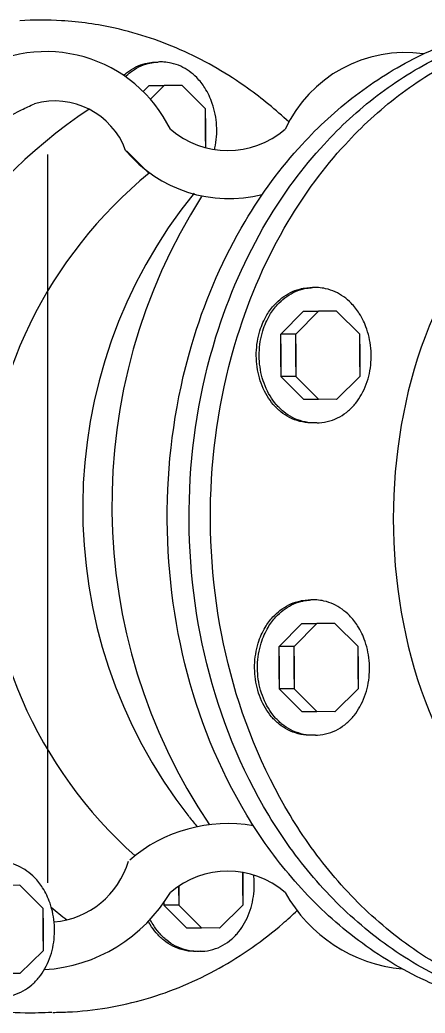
# Model space of a CAD drawing. Header units: inches. Extents: x 68782 to 87500, y -27905 to -16049.
# Drawn here: x 82315.5 to 82454.5, y -26074.6 to -25733.7 of the extents above; entities that cross this region are included whole.
import ezdxf

# ---------------------------------------------------------------- set-up
doc = ezdxf.new("R2010")
doc.units = ezdxf.units.IN
doc.header["$MEASUREMENT"] = 0
doc.layers.add('M-X-BKGD', color=8, linetype='Continuous')

msp = doc.modelspace()

# ---------------------------------------------------------------- linework, layer by layer
at = {"layer": 'M-X-BKGD'}
for p, q in [((82357.84, -25758.25), (82359.85, -25756.22)), ((82360.33, -25760.91), (82364.96, -25756.23)), ((82379.19, -25764.14), (82371.2, -25756.15)), ((82379.19, -25775.34), (82379.19, -25764.14)), ((82379.18, -25775.3), (82379.2, -25767.43)), ((82379.19, -25767.48), (82379.19, -25777.57)), ((82324.97, -25779.9), (82324.97, -26029.9)), ((82352.06, -25778.65), (82359.86, -25786.43)), ((82405.04, -25841.53), (82412.83, -25833.66)), ((82410.14, -25841.54), (82417.93, -25833.67)), ((82432.17, -25841.58), (82424.18, -25833.59)), ((82405.04, -25852.73), (82405.04, -25841.53)), ((82410.14, -25841.54), (82405.04, -25841.53)), ((82410.14, -25852.74), (82410.14, -25841.54)), ((82432.17, -25852.78), (82432.17, -25841.58)), ((82405.04, -25844.89), (82405.04, -25856.09)), ((82410.14, -25844.88), (82410.14, -25856.08)), ((82432.16, -25852.74), (82432.17, -25844.87)), ((82432.17, -25844.92), (82432.17, -25856.12)), ((82410.14, -25856.08), (82405.04, -25856.09)), ((82405.04, -25856.09), (82412.84, -25863.87)), ((82410.14, -25856.08), (82417.93, -25863.87)), ((82432.17, -25856.12), (82424.18, -25863.95)), ((82404.46, -25948.74), (82412.25, -25940.87)), ((82409.57, -25948.75), (82417.36, -25940.88)), ((82431.59, -25948.79), (82423.6, -25940.8)), ((82404.46, -25959.94), (82404.46, -25948.74)), ((82409.57, -25948.75), (82404.46, -25948.74)), ((82409.57, -25959.95), (82409.57, -25948.75)), ((82431.59, -25959.99), (82431.59, -25948.79)), ((82404.46, -25952.1), (82404.46, -25963.3)), ((82409.57, -25952.09), (82409.57, -25963.29)), ((82431.58, -25959.95), (82431.6, -25952.08)), ((82431.59, -25952.13), (82431.59, -25963.33)), ((82409.57, -25963.29), (82404.46, -25963.3)), ((82404.46, -25963.3), (82412.26, -25971.08)), ((82409.57, -25963.29), (82417.36, -25971.08)), ((82431.59, -25963.33), (82423.6, -25971.16)), ((82392.03, -26034.17), (82392.05, -26026.3)), ((82392.04, -26034.21), (82392.04, -26026.27)), ((82392.04, -26026.35), (82392.04, -26037.55)), ((82323.52, -26038.68), (82315.53, -26030.68)), ((82370.02, -26034.17), (82370.02, -26030.94)), ((82370.02, -26030.94), (82370.02, -26037.51)), ((82364.91, -26036.61), (82364.91, -26037.52)), ((82323.52, -26049.87), (82323.52, -26038.68)), ((82370.02, -26037.51), (82364.91, -26037.52)), ((82364.91, -26037.52), (82372.71, -26045.3)), ((82370.02, -26037.51), (82377.81, -26045.3)), ((82392.04, -26037.55), (82384.05, -26045.38)), ((82323.52, -26049.83), (82323.53, -26041.97)), ((82323.52, -26042.01), (82323.52, -26053.21)), ((82323.52, -26053.21), (82315.53, -26061.04))]:
    msp.add_line(p, q, dxfattribs=at)
at = {"layer": 'M-X-BKGD', "linetype": 'Continuous', "ltscale": 0.05}
for p, q in [((82359.86, -25756.23), (82364.96, -25756.23)), ((82371.2, -25756.15), (82364.96, -25756.23)), ((82412.84, -25833.67), (82417.93, -25833.67)), ((82424.18, -25833.59), (82417.93, -25833.67)), ((82412.84, -25863.87), (82417.93, -25863.87)), ((82424.18, -25863.95), (82417.93, -25863.87)), ((82412.26, -25940.88), (82417.36, -25940.88)), ((82423.6, -25940.8), (82417.36, -25940.88)), ((82412.26, -25971.08), (82417.36, -25971.08)), ((82423.6, -25971.16), (82417.36, -25971.08)), ((82315.53, -26030.68), (82309.29, -26030.76)), ((82372.71, -26045.3), (82377.81, -26045.3)), ((82384.05, -26045.38), (82377.81, -26045.3)), ((82315.53, -26061.04), (82309.29, -26060.96))]:
    msp.add_line(p, q, dxfattribs=at)
at = {"layer": 'M-X-BKGD', "linetype": 'Continuous'}
for centre, radius, start, end in [((82324.48, -25791.99), 47.44, 25.9577, 122.0568), ((82447.64, -25790.16), 45.28, 81.9287, 155.2708), ((82327.52, -25787.35), 25.85, 20.1538, 105.6574), ((82386.82, -25748.44), 30.11, 229.1589, 310.8411), ((82386.82, -25748.44), 30.11, 229.1589, 310.8411), ((82387.24, -25748.85), 46.18, 219.8542, 284.3366), ((82386.82, -26060.92), 51.4, 80.1197, 130.8411), ((82386.82, -26060.92), 51.4, 80.1197, 130.8411), ((82324.67, -26014.06), 29.34, 275.047, 343.4863), ((82386.82, -26055.92), 30.11, 49.1589, 130.8411), ((82386.82, -26055.92), 30.11, 49.1589, 130.8411), ((82320.53, -26005.67), 54.1, 273.5654, 329.482), ((82451.49, -26008.15), 51.46, 209.0687, 264.6446)]:
    msp.add_arc(centre, radius, start, end, dxfattribs=at)
at = {"layer": 'M-X-BKGD'}
for centre, radius, start, end in [((82432.36, -25905.65), 169.2, 123.3696, 223.7962), ((82457.5, -25905.47), 154.09, 129.3013, 228.3137), ((82509.17, -25901.24), 172.11, 141.0721, 217.9583), ((82544.17, -25900.08), 197.1, 147.5364, 213.867), ((82509.17, -25901.24), 172.11, 218.0141, 219.458), ((82441.65, -25902.47), 178.15, 229.6415, 231.8525)]:
    msp.add_arc(centre, radius, start, end, dxfattribs=at)
msp.add_ellipse((82524.97, -25904.9), major_axis=(0, -125), ratio=0.650838, start_param=3.141592, end_param=6.283186, dxfattribs=at)
at = {"layer": 'M-X-BKGD', "linetype": 'Continuous', "ltscale": 0.05}
for points, knots in [([(82407.76, -25768.71), (82403.32, -25764.57), (82398.61, -25760.69), (82386.88, -25752.28), (82379.63, -25748.04), (82364.39, -25741.09), (82356.41, -25738.38), (82342.17, -25735.19), (82336, -25734.32), (82325.04, -25733.65), (82320.24, -25733.66), (82315.45, -25733.97)], [-0.6239228, -0.6239228, -0.6239228, -0.6239228, -0.5051304, -0.5051304, -0.3435728, -0.3435728, -0.1838404, -0.1838404, -0.0668993, -0.0668993, 0.0233493, 0.0233493, 0.0233493, 0.0233493]), ([(82507.96, -26074.5), (82506.16, -26074.55), (82504.35, -26074.57), (82493.36, -26074.4), (82484.24, -26073.15), (82466.58, -26068.61), (82458.09, -26065.32), (82442.1, -26057.08), (82434.62, -26052.14), (82420.83, -26040.97), (82414.51, -26034.76), (82403.07, -26021.37), (82397.94, -26014.2), (82383.72, -25990.66), (82376.67, -25973.04), (82367.62, -25936.37), (82365.63, -25917.31), (82366.67, -25879.36), (82369.71, -25860.46), (82379.58, -25828.59), (82385.4, -25815.24), (82398.38, -25793.39), (82404.91, -25784.49), (82417.93, -25770.3), (82424.03, -25764.67), (82437.24, -25754.56), (82444.35, -25750.09), (82459.36, -25742.65), (82467.25, -25739.68), (82481.38, -25736.04), (82487.52, -25734.97), (82498.44, -25733.96), (82503.22, -25733.81), (82508, -25733.96)], [-3.164404, -3.164404, -3.164404, -3.164404, -3.130391, -3.130391, -2.957745, -2.957745, -2.785098, -2.785098, -2.612451, -2.612451, -2.439805, -2.439805, -2.267158, -2.267158, -1.899974, -1.899974, -1.532789, -1.532789, -1.165605, -1.165605, -0.882423, -0.882423, -0.666688, -0.666688, -0.50513, -0.50513, -0.343573, -0.343573, -0.18384, -0.18384, -0.066899, -0.066899, 0.023073, 0.023073, 0.023073, 0.023073]), ([(82515.46, -26074.5), (82513.66, -26074.55), (82511.85, -26074.57), (82500.86, -26074.4), (82491.74, -26073.15), (82474.08, -26068.61), (82465.59, -26065.32), (82449.6, -26057.08), (82442.12, -26052.14), (82428.33, -26040.97), (82422.01, -26034.76), (82410.57, -26021.37), (82405.44, -26014.2), (82391.22, -25990.66), (82384.17, -25973.04), (82375.12, -25936.37), (82373.13, -25917.31), (82374.17, -25879.36), (82377.21, -25860.46), (82387.08, -25828.59), (82392.9, -25815.24), (82405.88, -25793.39), (82412.41, -25784.49), (82425.43, -25770.3), (82431.53, -25764.67), (82444.74, -25754.56), (82451.85, -25750.09), (82466.86, -25742.65), (82474.75, -25739.68), (82488.88, -25736.04), (82495.02, -25734.97), (82505.94, -25733.96), (82510.72, -25733.81), (82515.5, -25733.96)], [-3.164404, -3.164404, -3.164404, -3.164404, -3.130391, -3.130391, -2.957745, -2.957745, -2.785098, -2.785098, -2.612451, -2.612451, -2.439805, -2.439805, -2.267158, -2.267158, -1.899974, -1.899974, -1.532789, -1.532789, -1.165605, -1.165605, -0.882423, -0.882423, -0.666688, -0.666688, -0.50513, -0.50513, -0.343573, -0.343573, -0.18384, -0.18384, -0.066899, -0.066899, 0.023073, 0.023073, 0.023073, 0.023073]), ([(82526.43, -26074.32), (82523.41, -26074.51), (82520.38, -26074.59), (82508.17, -26074.4), (82499.05, -26073.15), (82481.38, -26068.61), (82472.89, -26065.32), (82456.9, -26057.08), (82449.43, -26052.14), (82435.63, -26040.97), (82429.32, -26034.76), (82417.87, -26021.37), (82412.75, -26014.2), (82398.53, -25990.66), (82391.48, -25973.04), (82382.43, -25936.37), (82380.43, -25917.31), (82381.48, -25879.36), (82384.51, -25860.46), (82394.39, -25828.59), (82400.2, -25815.24), (82413.19, -25793.39), (82419.71, -25784.49), (82432.74, -25770.3), (82438.83, -25764.67), (82452.05, -25754.56), (82459.15, -25750.09), (82474.16, -25742.65), (82482.05, -25739.68), (82496.19, -25736.04), (82502.32, -25734.97), (82510.82, -25734.18), (82513.16, -25734.04), (82515.5, -25733.96)], [-3.187483, -3.187483, -3.187483, -3.187483, -3.130391, -3.130391, -2.957745, -2.957745, -2.785098, -2.785098, -2.612451, -2.612451, -2.439805, -2.439805, -2.267158, -2.267158, -1.899974, -1.899974, -1.532789, -1.532789, -1.165605, -1.165605, -0.882423, -0.882423, -0.666688, -0.666688, -0.50513, -0.50513, -0.343573, -0.343573, -0.18384, -0.18384, -0.066899, -0.066899, -0.022777, -0.022777, -0.022777, -0.022777]), ([(82351.12, -25752.73), (82351.54, -25752.34), (82351.98, -25751.97), (82353.34, -25750.94), (82354.3, -25750.33), (82356.35, -25749.31), (82357.42, -25748.91), (82359.35, -25748.41), (82360.19, -25748.27), (82361.67, -25748.13), (82362.33, -25748.11), (82362.98, -25748.13)], [-0.5869784, -0.5869784, -0.5869784, -0.5869784, -0.5051304, -0.5051304, -0.3435728, -0.3435728, -0.1838404, -0.1838404, -0.0668993, -0.0668993, 0.0230726, 0.0230726, 0.0230726, 0.0230726]), ([(82351.7, -25753.13), (82352.24, -25752.59), (82352.82, -25752.09), (82354.33, -25750.94), (82355.3, -25750.33), (82357.34, -25749.31), (82358.42, -25748.91), (82360.35, -25748.41), (82361.18, -25748.27), (82362.34, -25748.16), (82362.66, -25748.14), (82362.98, -25748.13)], [-0.6145699, -0.6145699, -0.6145699, -0.6145699, -0.5051304, -0.5051304, -0.3435728, -0.3435728, -0.1838404, -0.1838404, -0.0668993, -0.0668993, -0.0227772, -0.0227772, -0.0227772, -0.0227772]), ([(82382.3, -25778.21), (82382.35, -25778.01), (82382.4, -25777.8), (82382.98, -25775.08), (82383.16, -25772.48), (82382.86, -25767.32), (82382.36, -25764.76), (82380.88, -25760.46), (82380.03, -25758.67), (82378.16, -25755.75), (82377.24, -25754.56), (82375.4, -25752.69), (82374.55, -25751.95), (82372.7, -25750.63), (82371.72, -25750.05), (82369.64, -25749.1), (82368.55, -25748.73), (82366.61, -25748.3), (82365.77, -25748.18), (82364.28, -25748.09), (82363.62, -25748.09), (82362.97, -25748.13)], [-1.929653, -1.929653, -1.929653, -1.929653, -1.899974, -1.899974, -1.532789, -1.532789, -1.165605, -1.165605, -0.882423, -0.882423, -0.666688, -0.666688, -0.50513, -0.50513, -0.343573, -0.343573, -0.18384, -0.18384, -0.066899, -0.066899, 0.023349, 0.023349, 0.023349, 0.023349]), ([(82298.19, -25775.6), (82303.76, -25771.41), (82309.73, -25767.69), (82317.54, -25763.83), (82319.03, -25763.13), (82320.55, -25762.47)], [-0.4974688, -0.4974688, -0.4974688, -0.4974688, -0.3435728, -0.3435728, -0.3076256, -0.3076256, -0.3076256, -0.3076256]), ([(82415.95, -25871.97), (82415.7, -25871.98), (82415.46, -25871.98), (82413.96, -25871.95), (82412.72, -25871.78), (82410.31, -25871.17), (82409.15, -25870.72), (82406.97, -25869.59), (82405.95, -25868.92), (82404.08, -25867.4), (82403.21, -25866.55), (82401.66, -25864.73), (82400.96, -25863.75), (82399.02, -25860.54), (82398.06, -25858.14), (82396.83, -25853.15), (82396.55, -25850.55), (82396.7, -25845.38), (82397.11, -25842.8), (82398.46, -25838.46), (82399.25, -25836.64), (82401.02, -25833.67), (82401.91, -25832.45), (82403.68, -25830.52), (82404.51, -25829.75), (82406.31, -25828.37), (82407.28, -25827.77), (82409.33, -25826.75), (82410.4, -25826.35), (82412.33, -25825.85), (82413.16, -25825.71), (82414.65, -25825.57), (82415.3, -25825.55), (82415.95, -25825.57)], [-3.164404, -3.164404, -3.164404, -3.164404, -3.130391, -3.130391, -2.957745, -2.957745, -2.785098, -2.785098, -2.612451, -2.612451, -2.439805, -2.439805, -2.267158, -2.267158, -1.899974, -1.899974, -1.532789, -1.532789, -1.165605, -1.165605, -0.882423, -0.882423, -0.666688, -0.666688, -0.50513, -0.50513, -0.343573, -0.343573, -0.18384, -0.18384, -0.066899, -0.066899, 0.023073, 0.023073, 0.023073, 0.023073]), ([(82417.44, -25871.94), (82417.03, -25871.97), (82416.62, -25871.98), (82414.95, -25871.95), (82413.71, -25871.78), (82411.3, -25871.17), (82410.15, -25870.72), (82407.97, -25869.59), (82406.95, -25868.92), (82405.07, -25867.4), (82404.21, -25866.55), (82402.65, -25864.73), (82401.95, -25863.75), (82400.01, -25860.54), (82399.05, -25858.14), (82397.82, -25853.15), (82397.55, -25850.55), (82397.69, -25845.38), (82398.11, -25842.8), (82399.45, -25838.46), (82400.24, -25836.64), (82402.01, -25833.67), (82402.9, -25832.45), (82404.68, -25830.52), (82405.51, -25829.75), (82407.31, -25828.37), (82408.28, -25827.77), (82410.32, -25826.75), (82411.4, -25826.35), (82413.32, -25825.85), (82414.16, -25825.71), (82415.32, -25825.6), (82415.63, -25825.58), (82415.95, -25825.57)], [-3.187483, -3.187483, -3.187483, -3.187483, -3.130391, -3.130391, -2.957745, -2.957745, -2.785098, -2.785098, -2.612451, -2.612451, -2.439805, -2.439805, -2.267158, -2.267158, -1.899974, -1.899974, -1.532789, -1.532789, -1.165605, -1.165605, -0.882423, -0.882423, -0.666688, -0.666688, -0.50513, -0.50513, -0.343573, -0.343573, -0.18384, -0.18384, -0.066899, -0.066899, -0.022777, -0.022777, -0.022777, -0.022777]), ([(82417.5, -25871.94), (82417.73, -25871.94), (82417.95, -25871.94), (82419.43, -25871.87), (82420.67, -25871.66), (82423.05, -25870.96), (82424.19, -25870.48), (82426.33, -25869.29), (82427.33, -25868.58), (82429.16, -25867), (82429.99, -25866.12), (82431.49, -25864.25), (82432.16, -25863.25), (82434, -25859.98), (82434.88, -25857.55), (82435.95, -25852.52), (82436.14, -25849.92), (82435.83, -25844.75), (82435.34, -25842.19), (82433.85, -25837.9), (82433, -25836.1), (82431.14, -25833.18), (82430.21, -25832), (82428.38, -25830.12), (82427.52, -25829.38), (82425.68, -25828.06), (82424.69, -25827.49), (82422.61, -25826.54), (82421.53, -25826.17), (82419.59, -25825.74), (82418.75, -25825.62), (82417.25, -25825.53), (82416.6, -25825.53), (82415.95, -25825.57)], [-3.16167, -3.16167, -3.16167, -3.16167, -3.130391, -3.130391, -2.957745, -2.957745, -2.785098, -2.785098, -2.612451, -2.612451, -2.439805, -2.439805, -2.267158, -2.267158, -1.899974, -1.899974, -1.532789, -1.532789, -1.165605, -1.165605, -0.882423, -0.882423, -0.666688, -0.666688, -0.50513, -0.50513, -0.343573, -0.343573, -0.18384, -0.18384, -0.066899, -0.066899, 0.023349, 0.023349, 0.023349, 0.023349]), ([(82415.37, -25979.18), (82415.13, -25979.19), (82414.88, -25979.19), (82413.38, -25979.17), (82412.14, -25979), (82409.73, -25978.38), (82408.58, -25977.93), (82406.4, -25976.81), (82405.38, -25976.13), (82403.5, -25974.61), (82402.64, -25973.76), (82401.08, -25971.94), (82400.38, -25970.96), (82398.44, -25967.75), (82397.48, -25965.35), (82396.25, -25960.36), (82395.98, -25957.76), (82396.12, -25952.59), (82396.53, -25950.02), (82397.88, -25945.67), (82398.67, -25943.85), (82400.44, -25940.88), (82401.33, -25939.66), (82403.1, -25937.73), (82403.94, -25936.96), (82405.74, -25935.59), (82406.7, -25934.98), (82408.75, -25933.96), (82409.82, -25933.56), (82411.75, -25933.06), (82412.59, -25932.92), (82414.07, -25932.78), (82414.73, -25932.76), (82415.38, -25932.78)], [-3.164404, -3.164404, -3.164404, -3.164404, -3.130391, -3.130391, -2.957745, -2.957745, -2.785098, -2.785098, -2.612451, -2.612451, -2.439805, -2.439805, -2.267158, -2.267158, -1.899974, -1.899974, -1.532789, -1.532789, -1.165605, -1.165605, -0.882423, -0.882423, -0.666688, -0.666688, -0.50513, -0.50513, -0.343573, -0.343573, -0.18384, -0.18384, -0.066899, -0.066899, 0.023073, 0.023073, 0.023073, 0.023073]), ([(82416.87, -25979.15), (82416.45, -25979.18), (82416.04, -25979.19), (82414.38, -25979.17), (82413.13, -25979), (82410.73, -25978.38), (82409.57, -25977.93), (82407.39, -25976.81), (82406.37, -25976.13), (82404.49, -25974.61), (82403.63, -25973.76), (82402.07, -25971.94), (82401.38, -25970.96), (82399.44, -25967.75), (82398.48, -25965.35), (82397.24, -25960.36), (82396.97, -25957.76), (82397.11, -25952.59), (82397.53, -25950.02), (82398.87, -25945.67), (82399.67, -25943.85), (82401.44, -25940.88), (82402.32, -25939.66), (82404.1, -25937.73), (82404.93, -25936.96), (82406.73, -25935.59), (82407.7, -25934.98), (82409.74, -25933.96), (82410.82, -25933.56), (82412.74, -25933.06), (82413.58, -25932.92), (82414.74, -25932.81), (82415.06, -25932.79), (82415.38, -25932.78)], [-3.187483, -3.187483, -3.187483, -3.187483, -3.130391, -3.130391, -2.957745, -2.957745, -2.785098, -2.785098, -2.612451, -2.612451, -2.439805, -2.439805, -2.267158, -2.267158, -1.899974, -1.899974, -1.532789, -1.532789, -1.165605, -1.165605, -0.882423, -0.882423, -0.666688, -0.666688, -0.50513, -0.50513, -0.343573, -0.343573, -0.18384, -0.18384, -0.066899, -0.066899, -0.022777, -0.022777, -0.022777, -0.022777]), ([(82416.92, -25979.15), (82417.15, -25979.15), (82417.38, -25979.15), (82418.85, -25979.08), (82420.09, -25978.87), (82422.47, -25978.17), (82423.62, -25977.69), (82425.76, -25976.5), (82426.76, -25975.79), (82428.59, -25974.21), (82429.42, -25973.34), (82430.92, -25971.46), (82431.58, -25970.46), (82433.42, -25967.2), (82434.3, -25964.77), (82435.37, -25959.73), (82435.56, -25957.13), (82435.26, -25951.96), (82434.76, -25949.4), (82433.28, -25945.11), (82432.43, -25943.31), (82430.56, -25940.39), (82429.64, -25939.21), (82427.8, -25937.34), (82426.94, -25936.6), (82425.1, -25935.28), (82424.11, -25934.7), (82422.04, -25933.75), (82420.95, -25933.38), (82419.01, -25932.95), (82418.17, -25932.83), (82416.68, -25932.74), (82416.02, -25932.74), (82415.37, -25932.78)], [-3.16167, -3.16167, -3.16167, -3.16167, -3.130391, -3.130391, -2.957745, -2.957745, -2.785098, -2.785098, -2.612451, -2.612451, -2.439805, -2.439805, -2.267158, -2.267158, -1.899974, -1.899974, -1.532789, -1.532789, -1.165605, -1.165605, -0.882423, -0.882423, -0.666688, -0.666688, -0.50513, -0.50513, -0.343573, -0.343573, -0.18384, -0.18384, -0.066899, -0.066899, 0.023349, 0.023349, 0.023349, 0.023349]), ([(82326.43, -26074.32), (82323.41, -26074.51), (82320.38, -26074.59), (82308.17, -26074.4), (82299.05, -26073.15), (82281.38, -26068.61), (82272.89, -26065.32), (82256.9, -26057.08), (82249.43, -26052.14), (82235.63, -26040.97), (82229.32, -26034.76), (82217.87, -26021.37), (82212.75, -26014.2), (82198.53, -25990.66), (82191.48, -25973.04), (82185.82, -25950.14), (82184.86, -25945.53), (82184.04, -25940.89)], [-3.187483, -3.187483, -3.187483, -3.187483, -3.130391, -3.130391, -2.957745, -2.957745, -2.785098, -2.785098, -2.612451, -2.612451, -2.439805, -2.439805, -2.267158, -2.267158, -1.899974, -1.899974, -1.808561, -1.808561, -1.808561, -1.808561]), ([(82308.86, -26069.04), (82309.08, -26069.04), (82309.31, -26069.03), (82310.79, -26068.96), (82312.02, -26068.75), (82314.41, -26068.06), (82315.55, -26067.57), (82317.69, -26066.38), (82318.69, -26065.67), (82320.52, -26064.09), (82321.35, -26063.22), (82322.85, -26061.35), (82323.52, -26060.35), (82325.35, -26057.08), (82326.24, -26054.65), (82327.31, -26049.62), (82327.5, -26047.01), (82327.19, -26041.85), (82326.69, -26039.29), (82325.21, -26034.99), (82324.36, -26033.2), (82322.5, -26030.28), (82321.57, -26029.09), (82319.73, -26027.22), (82318.88, -26026.48), (82317.03, -26025.16), (82316.05, -26024.58), (82313.97, -26023.63), (82312.88, -26023.26), (82310.94, -26022.83), (82310.1, -26022.71), (82308.61, -26022.62), (82307.96, -26022.62), (82307.3, -26022.66)], [-3.16167, -3.16167, -3.16167, -3.16167, -3.130391, -3.130391, -2.957745, -2.957745, -2.785098, -2.785098, -2.612451, -2.612451, -2.439805, -2.439805, -2.267158, -2.267158, -1.899974, -1.899974, -1.532789, -1.532789, -1.165605, -1.165605, -0.882423, -0.882423, -0.666688, -0.666688, -0.50513, -0.50513, -0.343573, -0.343573, -0.18384, -0.18384, -0.066899, -0.066899, 0.023349, 0.023349, 0.023349, 0.023349]), ([(82377.37, -26053.37), (82377.6, -26053.37), (82377.83, -26053.37), (82379.3, -26053.3), (82380.54, -26053.09), (82382.92, -26052.39), (82384.07, -26051.91), (82386.21, -26050.72), (82387.2, -26050.01), (82389.03, -26048.43), (82389.87, -26047.56), (82391.37, -26045.68), (82392.03, -26044.68), (82393.87, -26041.42), (82394.75, -26038.99), (82395.82, -26033.95), (82396.01, -26031.35), (82395.83, -26028.23), (82395.78, -26027.69), (82395.72, -26027.16)], [-3.16167, -3.16167, -3.16167, -3.16167, -3.130391, -3.130391, -2.957745, -2.957745, -2.785098, -2.785098, -2.612451, -2.612451, -2.439805, -2.439805, -2.267158, -2.267158, -1.899974, -1.899974, -1.532789, -1.532789, -1.456498, -1.456498, -1.456498, -1.456498]), ([(82326.86, -26074.32), (82328.52, -26074.31), (82330.18, -26074.27), (82341.01, -26073.76), (82350.09, -26072.22), (82367.6, -26067.11), (82375.98, -26063.56), (82391.69, -26054.81), (82399.01, -26049.63), (82407.39, -26042.39), (82409.02, -26040.91), (82410.61, -26039.4)], [-3.1616702, -3.1616702, -3.1616702, -3.1616702, -3.1303914, -3.1303914, -2.9577447, -2.9577447, -2.785098, -2.785098, -2.6124513, -2.6124513, -2.5696473, -2.5696473, -2.5696473, -2.5696473]), ([(82375.82, -26053.4), (82375.57, -26053.41), (82375.33, -26053.41), (82373.83, -26053.39), (82372.59, -26053.21), (82370.18, -26052.6), (82369.03, -26052.15), (82366.85, -26051.03), (82365.83, -26050.35), (82363.95, -26048.83), (82363.09, -26047.98), (82361.53, -26046.16), (82360.83, -26045.18), (82360, -26043.81), (82359.8, -26043.45), (82359.6, -26043.09)], [-3.1644044, -3.1644044, -3.1644044, -3.1644044, -3.1303914, -3.1303914, -2.9577447, -2.9577447, -2.785098, -2.785098, -2.6124513, -2.6124513, -2.4398045, -2.4398045, -2.2671578, -2.2671578, -2.208357, -2.208357, -2.208357, -2.208357]), ([(82377.32, -26053.37), (82376.9, -26053.4), (82376.49, -26053.41), (82374.83, -26053.39), (82373.58, -26053.21), (82371.18, -26052.6), (82370.02, -26052.15), (82367.84, -26051.03), (82366.82, -26050.35), (82364.94, -26048.83), (82364.08, -26047.98), (82362.52, -26046.16), (82361.82, -26045.18), (82360.86, -26043.59), (82360.54, -26043), (82360.25, -26042.41)], [-3.187483, -3.187483, -3.187483, -3.187483, -3.130391, -3.130391, -2.957745, -2.957745, -2.785098, -2.785098, -2.612451, -2.612451, -2.439805, -2.439805, -2.267158, -2.267158, -2.171481, -2.171481, -2.171481, -2.171481])]:
    msp.add_open_spline(points, degree=3, knots=knots, dxfattribs=at)

doc.saveas('drawing.dxf')
